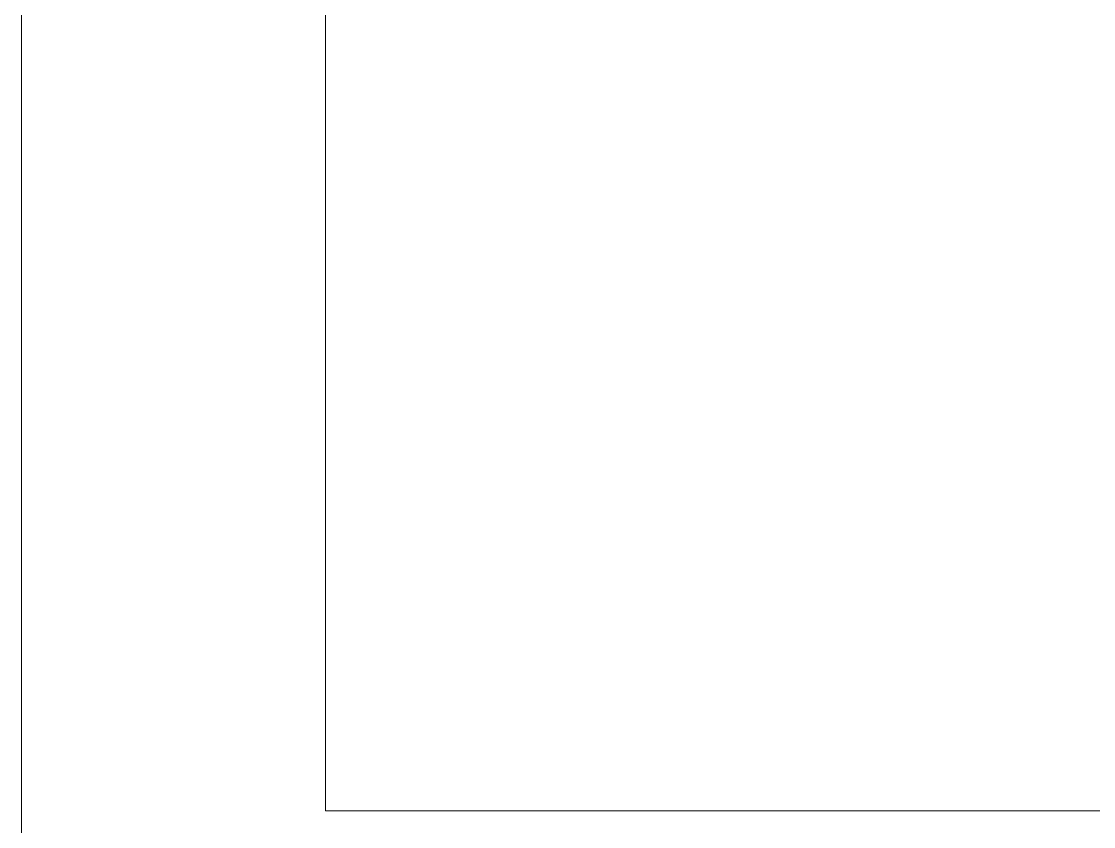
# Paper-space layout 'A4S' of a CAD drawing. Header units: millimetres. Extents: x 56 to 266, y 243 to 540.
# Drawn here: x 55.8 to 106.5, y 279 to 317.1 of the extents above; entities that cross this region are included whole.
import ezdxf
from ezdxf.enums import TextEntityAlignment as Align

# ---------------------------------------------------------------- set-up
doc = ezdxf.new("R2010")
doc.units = ezdxf.units.MM
doc.header["$LTSCALE"] = 0.5
doc.layers.add('Border', color=7, linetype='Continuous', lineweight=0)
doc.layers.add('Border_TextCZAtr', color=7, linetype='Continuous')
doc.styles.add('Arial_4.0', font='arial.ttf', dxfattribs={"width": 0.9, "height": 4})
doc.styles.add('Arial_6.5', font='arial.ttf', dxfattribs={"width": 0.8, "height": 6.5})

# ---------------------------------------------------------------- blocks, each defined once
blk = doc.blocks.new('A4S_v03_CZ')
at = {"layer": 'Border', "color": 7, "linetype": 'Continuous', "lineweight": 0, "flags": 128}
blk.add_lwpolyline([(0, 0), (210, 0), (210, 297), (0, 297)], close=True, dxfattribs=at)
at = {"layer": 'Border', "color": 7, "linetype": 'Continuous', "lineweight": 0}
for points in [[(14.38, 36.913), (14.38, 291), (204, 291), (204, 36.913)], [(14.38, 36.913), (204, 36.913)]]:
    blk.add_lwpolyline(points, dxfattribs=at)
at = {"layer": 'Border_TextCZAtr', "style": 'Arial_6.5', "width": 0.8}
blk.add_attdef('SUBJECT1', text='', height=4.55, dxfattribs=at).set_placement((153.752, 33.276), align=Align.MIDDLE_CENTER)
at = {"layer": 'Border_TextCZAtr', "style": 'Arial_4.0'}
blk.add_attdef('SUBJECT2', text='', height=2.8, dxfattribs=at).set_placement((153.752, 27.301), align=Align.MIDDLE_CENTER)
at = {"layer": 'Border_TextCZAtr', "style": 'Arial_4.0', "width": 0.9}
for tag, p in [('INDICATOR', (133.336, 16.487)), ('X', (162.2, 16.487)), ('NUMBER', (166.392, 16.487)), ('FOLIO', (189.202, 16.487)), ('REV', (199.35, 16.487))]:
    blk.add_attdef(tag, text='', height=2.8, dxfattribs=at).set_placement(p, align=Align.MIDDLE_LEFT)
at = {"layer": 'Border_TextCZAtr', "color": 7, "linetype": 'Continuous', "lineweight": 0, "style": 'Arial_4.0', "width": 0.9, "flags": 10}
blk.add_attdef('TP-', text='', height=2.8, dxfattribs=at).set_placement((156.342, 16.487), align=Align.MIDDLE_LEFT)

psp = doc.layouts.new('A4S')

# ---------------------------------------------------------------- block references
at = {"layer": 'Border'}
psp.add_blockref('A4S_v03_CZ', (55.756, 242.849), dxfattribs=at)

doc.saveas('drawing.dxf')
